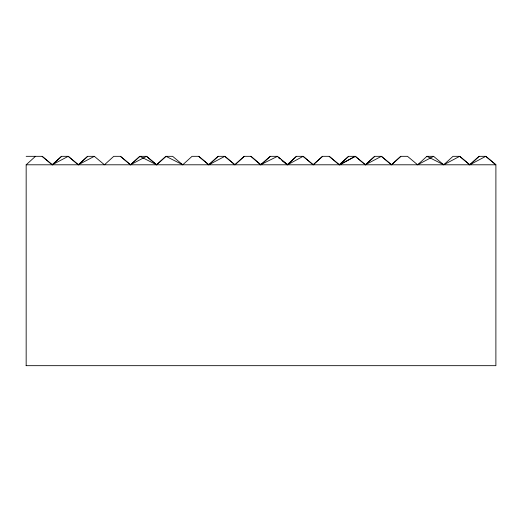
<?xml version="1.0" encoding="UTF-8"?>
<svg xmlns="http://www.w3.org/2000/svg" width="522" height="522" viewBox="0 0 522 522"><rect width="100%" height="100%" fill="white"/><g stroke="black" fill="none" stroke-linecap="round" stroke-linejoin="round"><path stroke-width="0.78" d="M365.387 164.769L355.306 156.326L348.631 156.326L339.32 164.795L329.206 156.326L322.531 156.326L313.226 164.795L303.112 156.326L296.437 156.326L287.57 164.795L281.358 159.817M26.165 365.674L26.165 164.795L35.476 156.326M52.265 164.795L61.57 156.326L68.245 156.326L78.359 164.795L87.663 156.326L94.338 156.326L104.452 164.795L113.763 156.326L120.438 156.326L130.552 164.795L139.857 156.326L146.532 156.326L156.613 164.769M156.646 164.795L165.957 156.326L172.632 156.326L182.746 164.795L192.05 156.326L198.725 156.326L208.839 164.795L224.819 156.326L234.939 164.795L244.244 156.326L250.919 156.326L261.033 164.795M198.725 156.326L208.774 164.795L218.15 156.326L224.819 156.326L234.874 164.795L244.244 156.326M261.613 164.267L270.344 156.326L277.521 156.326L287.57 164.795L303.112 156.326L313.161 164.795L322.531 156.326M296.437 156.326L287.126 164.795L282.369 160.815M365.42 164.795L374.724 156.326L381.399 156.326L391.513 164.795L400.824 156.326L407.493 156.326L417.613 164.795L433.593 156.326L443.707 164.795L459.686 156.326L469.807 164.795L479.111 156.326L485.786 156.326L495.9 164.795L495.887 365.674L26.113 365.674M417.613 164.795L426.918 156.326L433.593 156.326M26.165 156.326L42.145 156.326L52.193 164.795L61.57 156.326M52.193 164.795L68.245 156.326L78.293 164.795L87.663 156.326M120.438 156.326L130.487 164.795L139.857 156.326L156.58 164.795L165.957 156.326L182.746 164.795M208.774 164.795L218.15 156.326M329.206 156.326L339.254 164.795L348.631 156.326M339.254 164.795L355.306 156.326L365.354 164.795L374.724 156.326M400.824 156.326L391.448 164.795L381.399 156.326L365.354 164.795M426.918 156.326L443.707 164.795L453.018 156.326L459.686 156.326L469.735 164.795L479.111 156.326M250.919 156.326L260.452 164.795L270.344 156.326M339.926 164.795L355.306 156.326M78.293 164.795L94.338 156.326M130.487 164.795L146.532 156.326L156.58 164.795M469.735 164.795L485.786 156.326L495.887 164.795L26.165 164.795M260.452 164.795L277.521 156.326M278.259 157.324L280.118 158.819M278.206 157.324L279.988 158.819M42.145 156.326L52.226 164.769"/></g></svg>
